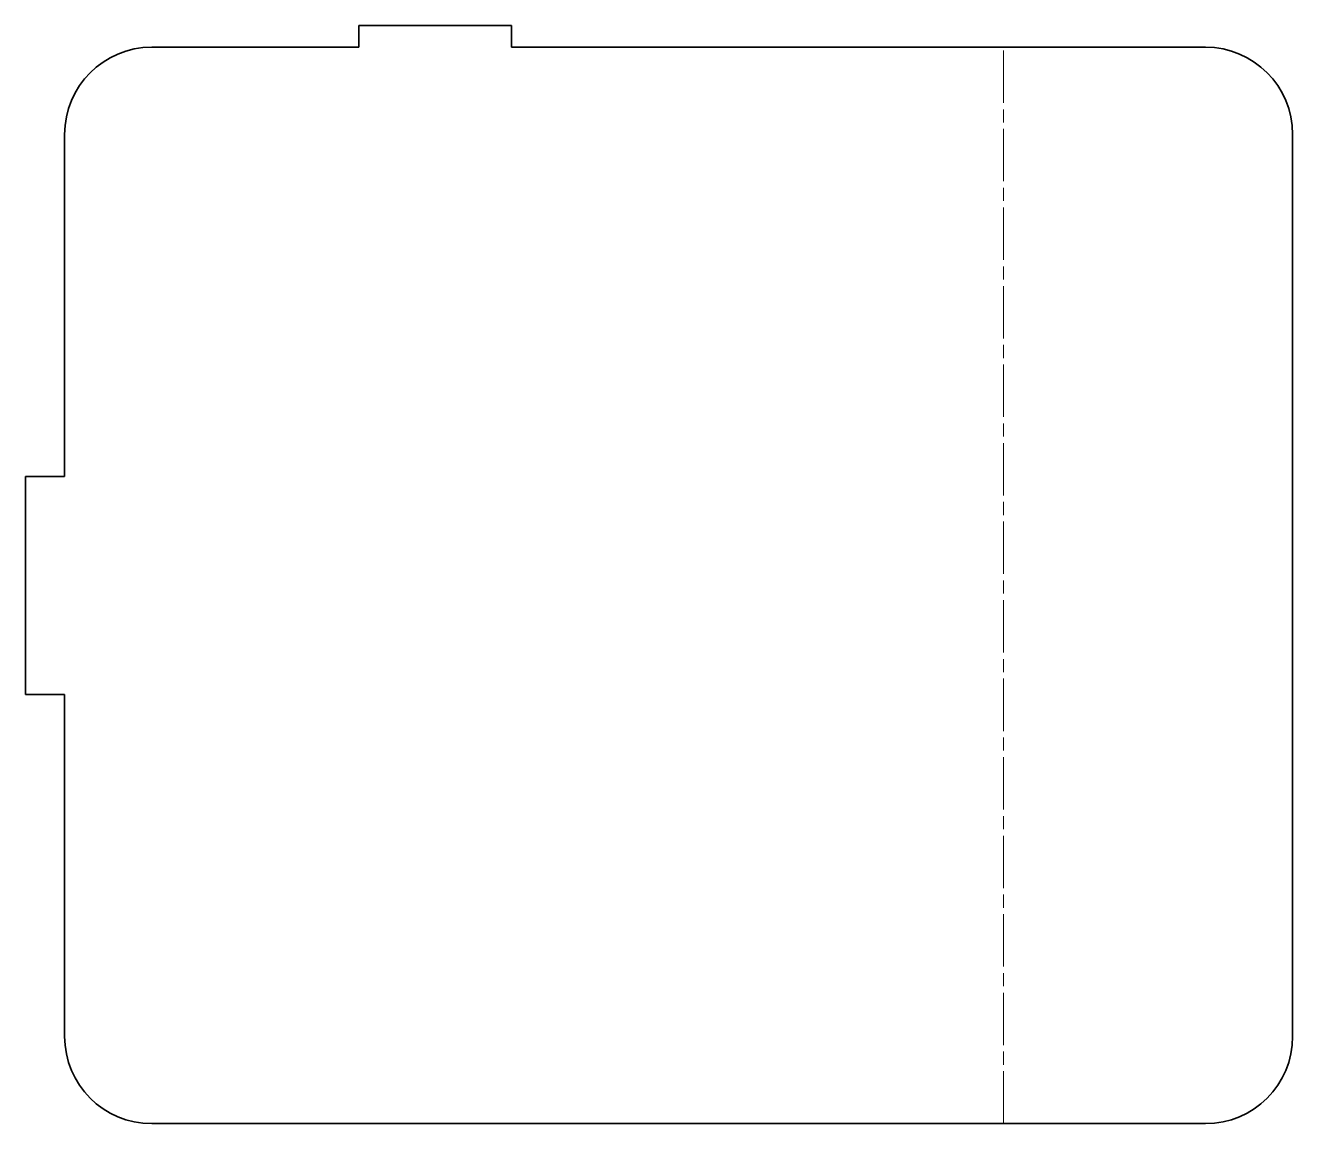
# Model space of a CAD drawing. Header units: inches. Extents: x 0 to 58.1, y 0 to 50.3.
import ezdxf

# ---------------------------------------------------------------- set-up
doc = ezdxf.new("R2010")
doc.units = ezdxf.units.IN
doc.header["$MEASUREMENT"] = 0
doc.linetypes.add('Chain', pattern=[13.68, 9.12, -1.14, 2.28, -1.14])
doc.layers.add('SIMUMAK Bend Centerline (ISO)', color=7, linetype='Chain', lineweight=9)
doc.layers.add('SIMUMAK Visible (ISO)', color=7, linetype='Continuous', lineweight=35)

# ---------------------------------------------------------------- blocks, each defined once
blk = doc.blocks.new('CDR-AU-31-REF-02_Sheet_4_CDR-AU-31-REF-02 (Desplegada)')
at = {"layer": 'SIMUMAK Bend Centerline (ISO)', "ltscale": 0.263158}
blk.add_line((15.8, -25.175), (15.8, 24.175), dxfattribs=at)
at = {"layer": 'SIMUMAK Visible (ISO)'}
for p, q in [((-13.762, 25.175), (-13.762, 24.175)), ((-6.762, 25.175), (-13.762, 25.175)), ((-6.762, 24.175), (-6.762, 25.175)), ((-23.262, 24.175), (-13.762, 24.175)), ((-6.762, 24.175), (25.062, 24.175)), ((-27.262, 4.5), (-27.262, 20.175)), ((29.062, 20.175), (29.062, -21.175)), ((-27.262, 4.5), (-29.062, 4.5)), ((-29.062, 4.5), (-29.062, -5.5)), ((-29.062, -5.5), (-27.262, -5.5)), ((-27.262, -21.175), (-27.262, -5.5)), ((25.062, -25.175), (-23.262, -25.175))]:
    blk.add_line(p, q, dxfattribs=at)
at = {"layer": 'SIMUMAK Visible (ISO)', "extrusion": (0, 0, -1)}
for centre, start, end in [((23.262, 20.175), 0, 90), ((-25.062, 20.175), 90, 180), ((23.262, -21.175), 270, 0), ((-25.062, -21.175), 180, 270)]:
    blk.add_arc(centre, 4, start, end, dxfattribs=at)

msp = doc.modelspace()

# ---------------------------------------------------------------- block references
msp.add_blockref('CDR-AU-31-REF-02_Sheet_4_CDR-AU-31-REF-02 (Desplegada)', (29.062, 25.175))

doc.saveas('drawing.dxf')
